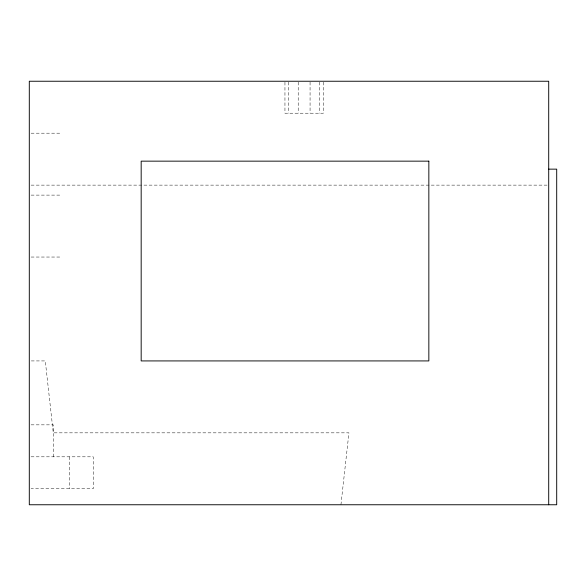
<?xml version="1.0" encoding="UTF-8"?>
<svg xmlns="http://www.w3.org/2000/svg" width="586" height="586" viewBox="0 0 586 586"><rect width="100%" height="100%" fill="white"/><g stroke="black" fill="none" stroke-linecap="round" stroke-linejoin="round"><path stroke-width="0.44" stroke-dasharray="2.93 2.2" d="M340.942 504.758L348.934 432.842L53.275 432.842L45.283 360.925L31.073 360.925M31.124 133.183L61.266 133.183M31.117 185.125L547.793 185.125M31.124 195.109L61.266 195.109M31.124 257.042L61.266 257.042M31.073 424.85L53.275 424.85L53.275 456.816M31.065 456.816L93.225 456.816L93.225 488.775L31.073 488.775M323.318 82.157L323.318 113.208L284.95 113.208L284.95 82.157M319.656 82.157L319.656 113.208M310.067 82.157L310.067 113.208M298.208 82.157L298.208 113.208M288.62 82.157L288.62 113.208M69.258 456.816L69.258 488.775"/><path stroke-width="0.88" d="M548.708 169.142L556.7 169.142L556.7 504.758L29.3 504.758L29.3 81.242L548.708 81.242L548.708 504.758M428.842 161.15L141.175 161.15L141.175 360.925L428.842 360.925L428.842 161.15"/></g></svg>
